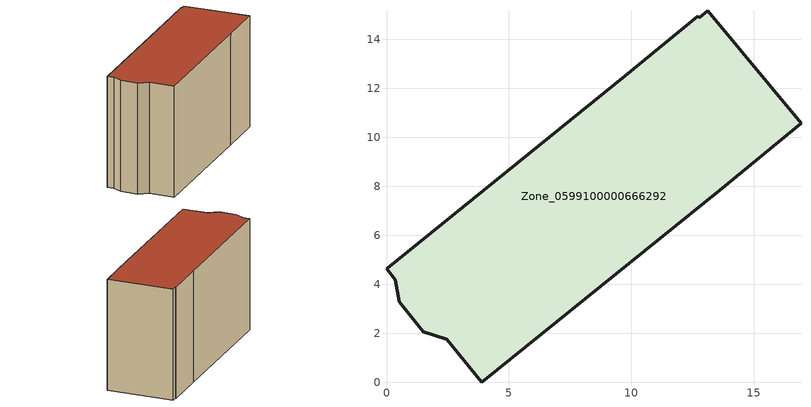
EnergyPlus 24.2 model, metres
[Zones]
Zone_0599100000666292
 floor ground (C_G): 16.92,10.58 13.61,7.84 3.89,0 2.46,1.77 1.5,2.06 0.53,3.29 0.35,4.18 0,4.63 9.75,12.51 12.7,14.95 12.78,14.88 13.13,15.18 z0
 wall outside (C_F): 13.61,7.84 16.92,10.58 13.13,15.18 12.78,14.88 12.7,14.95 9.75,12.51 0,4.63 0.35,4.18 0.53,3.29 1.5,2.06 2.46,1.77 3.89,0 13.61,7.84 z0:10.08
 roof outside (C_R): 13.13,15.18 12.78,14.88 12.7,14.95 9.75,12.51 0,4.63 0.35,4.18 0.53,3.29 1.5,2.06 2.46,1.77 3.89,0 13.61,7.84 16.92,10.58 z10.08
[BUILDING]
Pand.0599100000666292: North Axis=0; Terrain=City; Loads Convergence Tolerance Value=0.04; Temperature Convergence Tolerance Value=0.4; Solar Distribution=FullExterior; Maximum Number of Warmup Days=25; Minimum Number of Warmup Days=1
[Site:Location]
Rotterdam.The.Hague.AP_ZH_NLD Design_Conditions: Latitude=51.96; Longitude=4.45; Time Zone=1; Elevation=-4.5
[SITE:GROUNDTEMPERATURE:BUILDINGSURFACE]
18, 18, 18, 18, 18, 18, 18, 18, 18, 18, 18, 18
[MATERIAL] Thermal Absorptance=0.9; Solar Absorptance=0.7; Visible Absorptance=0.7
Name | Roughness | Thickness | Conductivity | Density | Specific Heat
G.TI.1946 | MediumSmooth | 0.15 | 1 | 540 | 1210
F.TI.1946 | Rough | 0.3 | 0.857143 | 1920 | 840
R.TI.1946 | MediumRough | 0.2 | 0.1 | 1500 | 1000
[CONSTRUCTION]
C_G: G.TI.1946
C_F: F.TI.1946
C_R: R.TI.1946
[ZONE]
Zone_0599100000666292: Type=1; Multiplier=1; Ceiling Height=Autocalculate; Volume=Autocalculate; Floor Area=autocalculate; Part of Total Floor Area=Yes
[ZONEINFILTRATION:DESIGNFLOWRATE]
Infil_Zone_0599100000666292: Zone or ZoneList or Space or SpaceList=Zone_0599100000666292; Schedule=AlwaysOn; Design Flow Rate Calculation Method=Flow/Area; Flow Rate per Floor Area=0.003; Constant Term Coefficient=1; Temperature Term Coefficient=0; Velocity Term Coefficient=0; Velocity Squared Term Coefficient=0
[HVACTEMPLATE:ZONE:IDEALLOADSAIRSYSTEM]
Zone_0599100000666292: Maximum Heating Supply Air Temperature=50; Minimum Cooling Supply Air Temperature=13; Maximum Heating Supply Air Humidity Ratio=0.0156; Minimum Cooling Supply Air Humidity Ratio=0.0077; Heating Limit=NoLimit; Cooling Limit=NoLimit; Dehumidification Control Type=ConstantSensibleHeatRatio; Cooling Sensible Heat Ratio=0.7; Dehumidification Setpoint=60; Humidification Control Type=None; Humidification Setpoint=30; Outdoor Air Method=None; Outdoor Air Flow Rate per Person=0.00944; Outdoor Air Flow Rate per Zone Floor Area=0; Outdoor Air Flow Rate per Zone=0; Demand Controlled Ventilation Type=None; Outdoor Air Economizer Type=NoEconomizer; Heat Recovery Type=None; Sensible Heat Recovery Effectiveness=0.7; Latent Heat Recovery Effectiveness=0.65
[ZONECONTROL:THERMOSTAT]
ThermostatControl_Zone_0599100000666292: Zone or ZoneList=Zone_0599100000666292; Control Type Schedule=DualSetpointControlType; Control 1=Thermostat_Zone_0599100000666292; Temperature Difference Between Cutout And Setpoint=0
[THERMOSTATSETPOINT:DUALSETPOINT]
Thermostat_Zone_0599100000666292: Heating Setpoint Temperature Schedule=HeatingSetpoint_Zone_0599100000666292; Cooling Setpoint Temperature Schedule=CoolingSetpoint_Zone_0599100000666292
[SCHEDULE:COMPACT]
HeatingSetpoint_Zone_0599100000666292: Through: 12/31, For: AllDays, Until: 24:00, 21
CoolingSetpoint_Zone_0599100000666292: Through: 12/31, For: AllDays, Until: 24:00, 24
DualSetpointControlType: Through: 12/31, For: AllDays, Until: 24:00, 4
AlwaysOn: Through: 12/31, For: AllDays, Until: 24:00, 1
